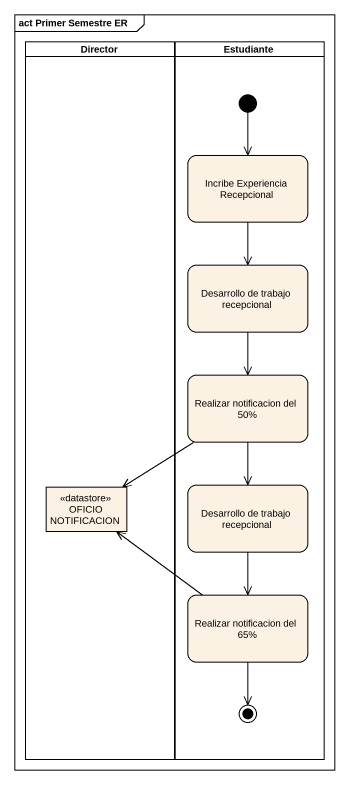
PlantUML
@startuml
mainframe act Primer Semestre ER
hide empty description
state Director <<partition>> {
  state "OFICIO NOTIFICACION" as OFICIO_NOTIFICACION <<datastore>>
}
state Estudiante <<partition>> {
  state "Incribe Experiencia Recepcional" as Incribe_Experiencia
  state "Desarrollo de trabajo recepcional" as Desarrollo_de_trabajo
  state "Realizar notificacion del 50%" as Realizar_notificacion_del_50
  state "Desarrollo de trabajo recepcional" as Desarrollo_de_trabajo_2
  state "Realizar notificacion del 65%" as Realizar_notificacion_del_65
  [*] --> Incribe_Experiencia
  Realizar_notificacion_del_65 --> [*]
}
Incribe_Experiencia --> Desarrollo_de_trabajo
Desarrollo_de_trabajo --> Realizar_notificacion_del_50
Realizar_notificacion_del_50 --> OFICIO_NOTIFICACION
Realizar_notificacion_del_50 --> Desarrollo_de_trabajo_2
Desarrollo_de_trabajo_2 --> Realizar_notificacion_del_65
Realizar_notificacion_del_65 -up-> OFICIO_NOTIFICACION
@enduml
